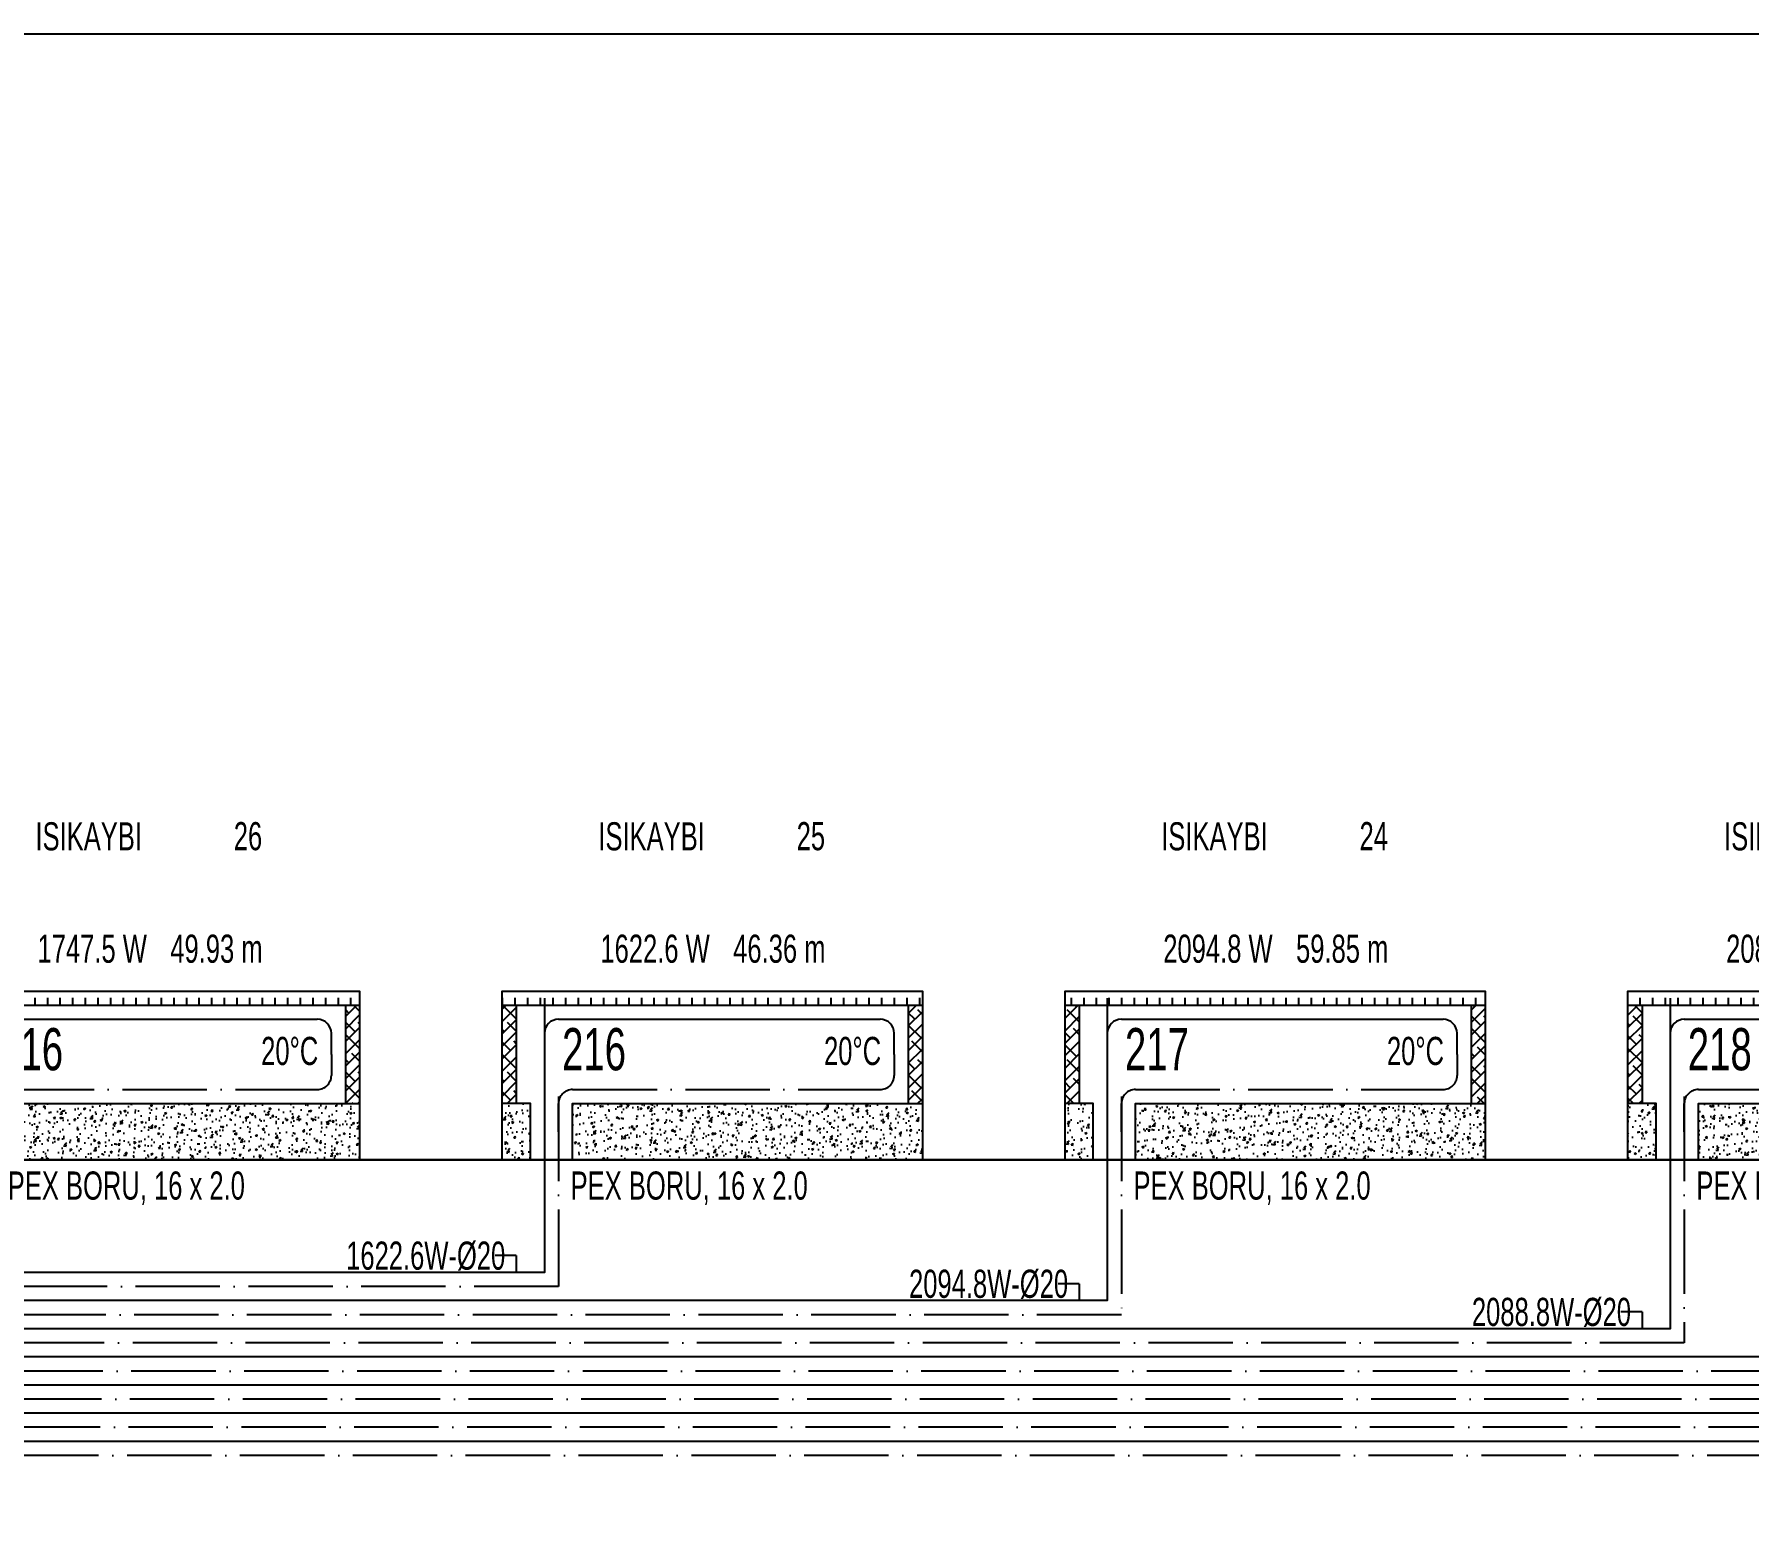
# Model space of a CAD drawing. Header units: centimetres. Extents: x 252602 to 265542, y -444050 to -441150.
# Drawn here: x 259614 to 260223, y -442527 to -442002 of the extents above; entities that cross this region are included whole.
import ezdxf
from ezdxf.enums import TextEntityAlignment as Align

# ---------------------------------------------------------------- set-up
doc = ezdxf.new("R2010")
doc.units = ezdxf.units.CM
doc.linetypes.add('ROTAS_ISITMA_DONUS', pattern=[40, 30, -5, 0, -5])
for name, color, linetype in [('ROTAS-ISITMA-CAP', 41, 'Continuous'), ('ROTAS-ISITMA-DONUS-BORU', 30, 'ROTAS_ISITMA_DONUS'), ('ROTAS-ISITMA-GIDIS-BORU', 10, 'Continuous'), ('ROTAS-ISITMA-SEMA-DETAY', 7, 'Continuous'), ('ROTAS-SEMA-KAT-BANDI', 7, 'Continuous')]:
    doc.layers.add(name, color=color, linetype=linetype)
doc.styles.add('ROTAS-YAZI', font='arial.ttf')
pattern_1 = [(50, (-135697.04, 398449.737), (7.17260183, -0.62752135), [0.75, -8.25]), (355, (-135697.04, 398449.737), (-1.38751334, 7.52192134), [0.6, -6.6]), (100.4514445, (-135696.442, 398449.6846), (5.78508847, 6.89439991), [0.63740192, -7.01142112]), (46.1842, (-135697.04, 398451.737), (10.6724133, -1.6551928), [1.125, -12.375]), (96.6356355, (-135696.15, 398451.599), (9.34661946, 9.741186), [0.95610342, -10.5171376]), (351.184164, (-135697.04, 398451.737), (9.34661945, 9.741186), [0.9, -9.9]), (21, (-135696.04, 398451.237), (5.96907052, -4.02618891), [0.75, -8.25]), (326, (-135696.04, 398451.237), (2.43315332, 7.25150045), [0.6, -6.6]), (71.4514447, (-135695.5425, 398450.9014), (8.40222377, 3.22531153), [0.6374019, -7.01142112]), (37.5, (-135697.04, 398449.737), (0.121598553, 3.328938538), [0, -6.52, 0, -6.7, 0, -6.625]), (7.5, (-135697.04, 398449.737), (2.630695374, 3.94411712), [0, -3.82, 0, -6.37, 0, -2.525]), (327.5, (-135699.27, 398449.737), (5.338224362, -0.225548717), [0, -2.5, 0, -7.8, 0, -10.35]), (317.5, (-135700.27, 398449.737), (5.831861693, 1.001049823), [0, -3.25, 0, -5.18, 0, -7.35])]
pattern_2 = [(45, (-135697.04, 398444.737), (-2.209708691, 2.209708691), []), (135, (-135697.04, 398444.737), (-6.629126074, 2.209708691), [7.8125, -4.6875])]

# ---------------------------------------------------------------- blocks, each defined once
blk = doc.blocks.new('ROTAS-YI-DEVRE-PANELI')
h = blk.add_hatch()
h.set_pattern_fill('ACAD_ISO08W100', scale=0.898129, angle=90, style=0)
h.set_pattern_definition([(90, (-135697.04, 398444.737), (-4.49064449, 3e-16), [21.55509356, -2.6943867, 5.38877339, -2.6943867])])
h.paths.add_polyline_path([(129.28, 55), (129.28, 60), (-20, 60), (-20, 55)])
h = blk.add_hatch()
h.set_pattern_fill('ANSI38', color=15, scale=25, style=0)
h.set_pattern_definition(pattern_2)
h.paths.add_polyline_path([(-20, 20), (-15, 20), (-15, 55), (-20, 55)])
h = blk.add_hatch()
h.set_pattern_fill('ANSI38', color=15, scale=25, style=0)
h.set_pattern_definition(pattern_2)
h.paths.add_polyline_path([(124.28, 20), (129.28, 20), (129.28, 55), (124.28, 55)])
h = blk.add_hatch()
h.set_pattern_fill('AR-CONC', color=15, style=0)
h.set_pattern_definition(pattern_1)
h.paths.add_polyline_path([(-20, 0), (-10, 0), (-10, 20), (-15, 20), (-20, 20)])
h = blk.add_hatch()
h.set_pattern_fill('AR-CONC', color=15, style=0)
h.set_pattern_definition(pattern_1)
h.paths.add_polyline_path([(5, 20), (5, 0), (129.28, 0), (129.28, 20)])
at = {"color": 7}
for p, q in [((-20, 55), (129.28, 55)), ((-15, 55), (-15, 20)), ((124.28, 55), (124.28, 20))]:
    blk.add_line(p, q, dxfattribs=at)
for points in [[(-10, 0), (-20, 0), (-20, 60), (129.28, 60), (129.28, 0), (5, 0), (5, 20), (129.28, 20)], [(-10, 0), (-10, 20), (-15, 20), (-20, 20)]]:
    blk.add_lwpolyline(points, dxfattribs=at)
at = {"layer": 'ROTAS-ISITMA-DONUS-BORU'}
for p, q in [((119.28, 37.5), (119.28, 30)), ((5, 25), (114.28, 25)), ((0, 10), (0, 20))]:
    blk.add_line(p, q, dxfattribs=at)
for centre, start, end in [((5, 20), 90, 180), ((114.28, 30), -90, 0)]:
    blk.add_arc(centre, 5, start, end, dxfattribs=at)
at = {"layer": 'ROTAS-ISITMA-GIDIS-BORU'}
for p, q in [((0, 50), (114.28, 50)), ((119.28, 37.5), (119.28, 45))]:
    blk.add_line(p, q, dxfattribs=at)
for centre, start, end in [((0, 45), 90, 180), ((114.28, 45), 0, 90)]:
    blk.add_arc(centre, 5, start, end, dxfattribs=at)
at = {"color": 2, "style": 'ROTAS-YAZI', "width": 0.65}
for tag, p, height in [('ISIKAYBI', (14.15, 110), 10), ('YER', (14.88, 70.07), 10), ('NO', (1.26, 31.86), 15), ('DERECE', (94.35, 33.73), 10), ('BORU', (4.3, -14.1), 10)]:
    blk.add_attdef(tag, p, '', height=height, dxfattribs=at)
for tag, p in [('NO1', (84.62, 110.06)), ('UZ', (62.06, 70.07))]:
    blk.add_attdef(tag, p, '', height=10, rotation=359.99998, dxfattribs=at)
blk.add_attdef('MAHAL', text='', height=10, dxfattribs=at).set_placement((15, 95), align=Align.MIDDLE_LEFT)
blk = doc.blocks.new('ROTAS-YI-HAT-ETIKETI')
at = {"color": 41}
for q in [(-7.5, 6), (0, 0)]:
    blk.add_line((0, 6), q, dxfattribs=at)
at = {"color": 41, "style": 'ROTAS-YAZI', "width": 0.65}
blk.add_attdef('CAP', (-60.45, 1), '', height=10, dxfattribs=at)

msp = doc.modelspace()

# ---------------------------------------------------------------- linework, layer by layer
at = {"layer": 'ROTAS-ISITMA-DONUS-BORU'}
for points in [[(261000.4, -442379.1), (261000.4, -442506.6), (259110.4, -442506.6), (259110.4, -442382)], [(260800.4, -442379.1), (260800.4, -442496.6), (259120.4, -442496.6), (259120.4, -442382)], [(260600.4, -442379.1), (260600.4, -442486.6), (259130.4, -442486.6), (259130.4, -442382)], [(260400.4, -442379.1), (260400.4, -442476.6), (259140.4, -442476.6), (259140.4, -442382)], [(260200.4, -442379.1), (260200.4, -442466.6), (259150.4, -442466.6), (259150.4, -442382)], [(260000.4, -442379.1), (260000.4, -442456.6), (259160.4, -442456.6), (259160.4, -442382)], [(259800.4, -442379.1), (259800.4, -442446.6), (259170.4, -442446.6), (259170.4, -442382)]]:
    msp.add_lwpolyline(points, dxfattribs=at)
at = {"layer": 'ROTAS-ISITMA-GIDIS-BORU'}
for points in [[(260995.4, -442344.1), (260995.4, -442501.6), (259115.4, -442501.6), (259115.4, -442382)], [(260795.4, -442344.1), (260795.4, -442491.6), (259125.4, -442491.6), (259125.4, -442382)], [(260595.4, -442344.1), (260595.4, -442481.6), (259135.4, -442481.6), (259135.4, -442382)], [(260395.4, -442344.1), (260395.4, -442471.6), (259145.4, -442471.6), (259145.4, -442382)], [(260195.4, -442344.1), (260195.4, -442461.6), (259155.4, -442461.6), (259155.4, -442382)], [(259995.4, -442344.1), (259995.4, -442451.6), (259165.4, -442451.6), (259165.4, -442382)], [(259795.4, -442344.1), (259795.4, -442441.6), (259175.4, -442441.6), (259175.4, -442382)]]:
    msp.add_lwpolyline(points, dxfattribs=at)
at = {"layer": 'ROTAS-SEMA-KAT-BANDI', "color": 7}
for points in [[(258914.4, -442401.6), (265454.4, -442401.6), (265454.4, -442001.6), (258914.4, -442001.6)], [(258914.4, -442801.6), (265454.4, -442801.6), (265454.4, -442401.6), (258914.4, -442401.6)]]:
    msp.add_lwpolyline(points, close=True, dxfattribs=at)

# ---------------------------------------------------------------- block references
at = {"layer": 'ROTAS-ISITMA-CAP'}
for p, values in [((259785.4, -442441.6), {'CAP': '1622.6W-%%C20'}), ((259985.4, -442451.6), {'CAP': '2094.8W-%%C20'}), ((260185.4, -442461.6), {'CAP': '2088.8W-%%C20'})]:
    msp.add_blockref('ROTAS-YI-HAT-ETIKETI', p, dxfattribs=at).add_auto_attribs(values)
at = {"layer": 'ROTAS-ISITMA-SEMA-DETAY'}
for p, values in [((259600.4, -442401.6), {'NO': '216', 'DERECE': '20%%DC', 'UZ': '49.93 m', 'NO1': '26', 'BORU': 'PEX BORU, 16 x 2.0', 'YER': '1747.5 W', 'ISIKAYBI': 'ISIKAYBI'}), ((259800.4, -442401.6), {'NO': '216', 'DERECE': '20%%DC', 'UZ': '46.36 m', 'NO1': '25', 'BORU': 'PEX BORU, 16 x 2.0', 'YER': '1622.6 W', 'ISIKAYBI': 'ISIKAYBI'}), ((260000.4, -442401.6), {'NO': '217', 'DERECE': '20%%DC', 'UZ': '59.85 m', 'NO1': '24', 'BORU': 'PEX BORU, 16 x 2.0', 'YER': '2094.8 W', 'ISIKAYBI': 'ISIKAYBI'}), ((260200.4, -442401.6), {'NO': '218', 'DERECE': '20%%DC', 'UZ': '59.68 m', 'NO1': '23', 'BORU': 'PEX BORU, 16 x 2.0', 'YER': '2088.8 W', 'ISIKAYBI': 'ISIKAYBI'})]:
    msp.add_blockref('ROTAS-YI-DEVRE-PANELI', p, dxfattribs=at).add_auto_attribs(values)

doc.saveas('drawing.dxf')
